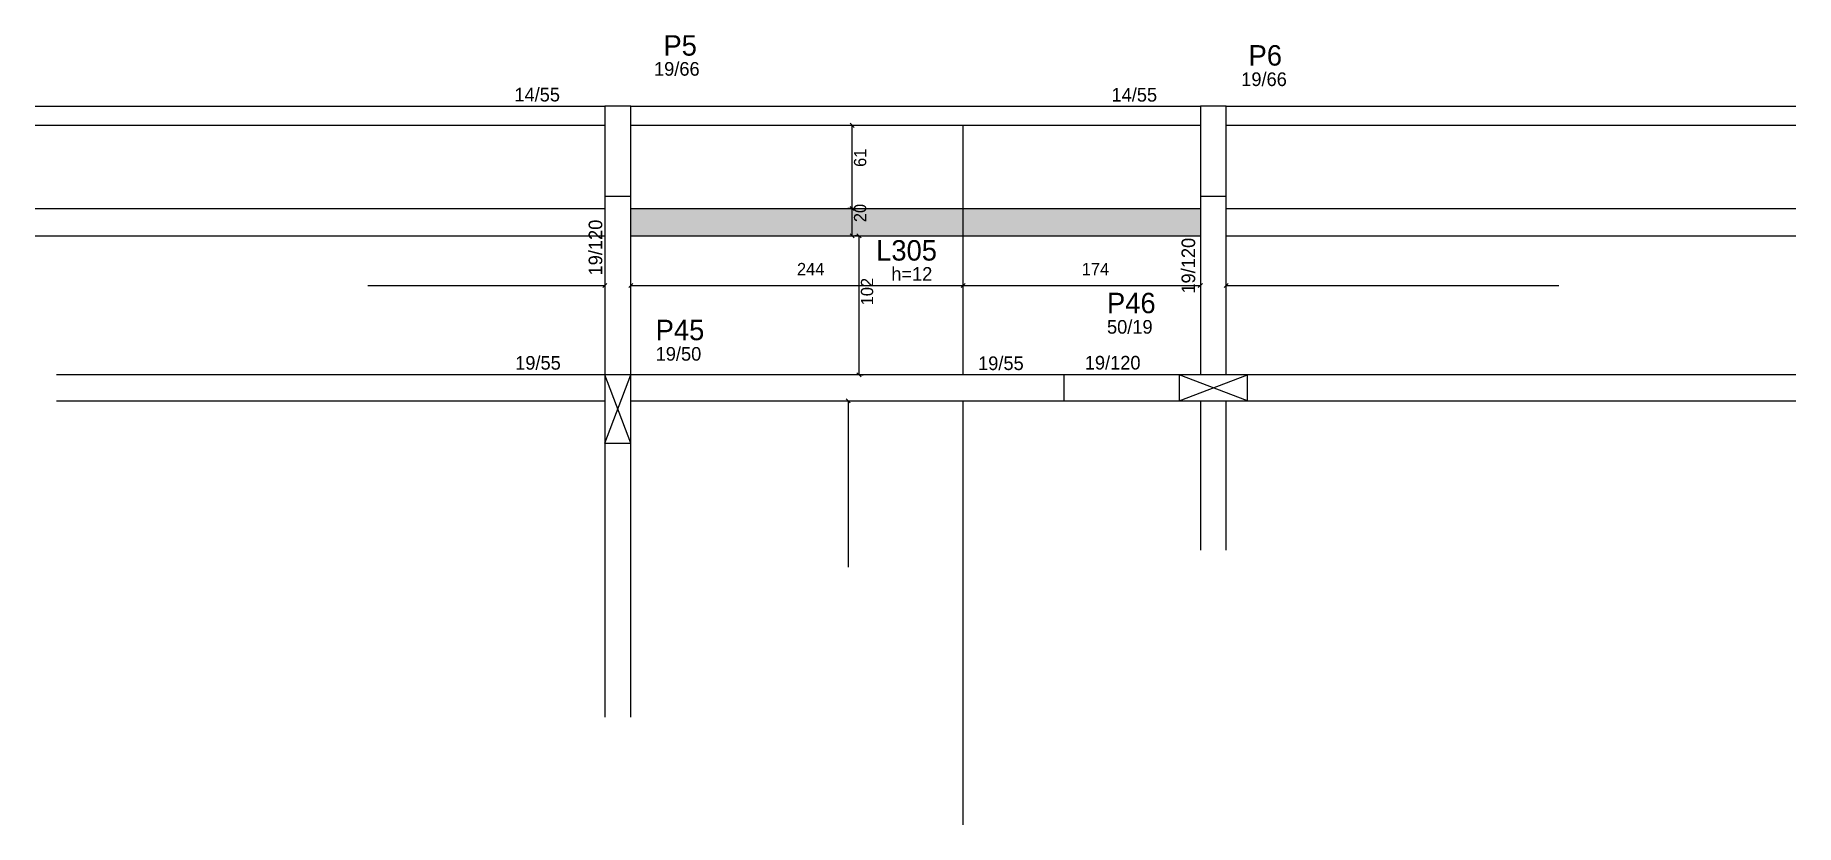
# Model space of a CAD drawing. Header units: metres. Extents: x 4041 to 5333, y 2281 to 2860.
import ezdxf

# ---------------------------------------------------------------- set-up
doc = ezdxf.new("R2010")
doc.units = ezdxf.units.M
for name, color, linetype in [('1', 7, 'Continuous'), ('3', 7, 'Continuous'), ('4', 7, 'Continuous'), ('7', 7, 'Continuous'), ('Hachura', 7, 'Continuous'), ('Painéis', 7, 'Continuous')]:
    doc.layers.add(name, color=color, linetype=linetype)

msp = doc.modelspace()

# ---------------------------------------------------------------- hatches: boundary and pattern name
at = {"layer": 'Hachura'}
h = msp.add_hatch(color=7, dxfattribs=at)
h.dxf.hatch_style = 1
h.paths.add_polyline_path([(4478.1, 2712.9), (4896.1, 2712.9), (4896.1, 2732.9), (4478.1, 2732.9), (4478.1, 2712.9)])

# ---------------------------------------------------------------- linework, layer by layer
at = {"layer": '1', "color": 1, "lineweight": 25}
for p, q in [((4459.1, 2560.9), (4478.1, 2610.9)), ((4478.1, 2560.9), (4459.1, 2610.9)), ((4880.6, 2591.9), (4930.6, 2610.9)), ((4930.6, 2591.9), (4880.6, 2610.9))]:
    msp.add_line(p, q, dxfattribs=at)
at = {"layer": '3', "color": 3, "lineweight": 25}
for p, q in [((4041.1, 2807.9), (4459.1, 2807.9)), ((4478.1, 2807.9), (4896.1, 2807.9)), ((4915.1, 2807.9), (5333.1, 2807.9)), ((4041.1, 2793.9), (4459.1, 2793.9)), ((4478.1, 2793.9), (4896.1, 2793.9)), ((4915.1, 2793.9), (5333.1, 2793.9)), ((4796.1, 2591.9), (4796.1, 2610.9))]:
    msp.add_line(p, q, dxfattribs=at)
for points in [[(4459.1, 2741.9), (4459.1, 2610.9)], [(4478.1, 2610.9), (4478.1, 2741.9)], [(4896.1, 2741.9), (4896.1, 2610.9)], [(4915.1, 2610.9), (4915.1, 2741.9)], [(4459.1, 2610.9), (4056.6, 2610.9)], [(4896.1, 2610.9), (4478.1, 2610.9)], [(5333.1, 2610.9), (4915.1, 2610.9)], [(4056.6, 2591.9), (4459.1, 2591.9)], [(4459.1, 2591.9), (4459.1, 2359.9)], [(4478.1, 2591.9), (4896.1, 2591.9)], [(4478.1, 2359.9), (4478.1, 2591.9)], [(4896.1, 2591.9), (4896.1, 2482.4)], [(4915.1, 2591.9), (5333.1, 2591.9)], [(4915.1, 2482.4), (4915.1, 2591.9)]]:
    msp.add_lwpolyline(points, dxfattribs=at)
at = {"layer": '7', "color": 7, "lineweight": 25}
for points in [[(4459.1, 2741.9), (4478.1, 2741.9), (4478.1, 2807.9), (4459.1, 2807.9), (4459.1, 2741.9)], [(4896.1, 2741.9), (4915.1, 2741.9), (4915.1, 2807.9), (4896.1, 2807.9), (4896.1, 2741.9)], [(4459.1, 2560.9), (4478.1, 2560.9), (4478.1, 2610.9), (4459.1, 2610.9), (4459.1, 2560.9)], [(4880.6, 2591.9), (4930.6, 2591.9), (4930.6, 2610.9), (4880.6, 2610.9), (4880.6, 2591.9)]]:
    msp.add_lwpolyline(points, dxfattribs=at)
at = {"layer": 'Painéis', "color": 0, "lineweight": 25}
for p, q in [((4642, 2792.4), (4639, 2795.4)), ((4642, 2731.4), (4639, 2734.4)), ((4639, 2734.4), (4642, 2731.4)), ((4639, 2714.4), (4642, 2711.4)), ((4647.1, 2711.4), (4644.1, 2714.4)), ((4457.6, 2674.9), (4460.6, 2677.9)), ((4479.6, 2677.9), (4476.6, 2674.9)), ((4720.6, 2674.9), (4723.6, 2677.9)), ((4723.6, 2677.9), (4720.6, 2674.9)), ((4894.6, 2674.9), (4897.6, 2677.9)), ((4916.6, 2677.9), (4913.6, 2674.9)), ((4644.1, 2612.4), (4647.1, 2609.4)), ((4639.1, 2590.4), (4636.1, 2593.4))]:
    msp.add_line(p, q, dxfattribs=at)
at = {"layer": 'Painéis', "color": 4, "lineweight": 25}
for p, q in [((4640.5, 2732.9), (4640.5, 2793.9)), ((4642.5, 2732.9), (4637.5, 2732.9)), ((4640.5, 2712.9), (4640.5, 2732.9)), ((4645, 2712.9), (4642.6, 2712.9)), ((4645.6, 2712.9), (4645.6, 2610.9)), ((4285.1, 2676.4), (4459.1, 2676.4)), ((4478.1, 2676.4), (4722.1, 2676.4)), ((4722.1, 2676.4), (4896.1, 2676.4)), ((4915.1, 2676.4), (5159.1, 2676.4)), ((4645.9, 2610.9), (4648.6, 2610.9)), ((4637.6, 2591.9), (4637.6, 2469.9))]:
    msp.add_line(p, q, dxfattribs=at)
at = {"layer": 'Painéis', "color": 200, "lineweight": 25}
for p, q in [((4722.1, 2610.9), (4722.1, 2793.9)), ((4041.1, 2732.9), (4459.1, 2732.9)), ((4478.1, 2732.9), (4896.1, 2732.9)), ((4915.1, 2732.9), (5333.1, 2732.9)), ((4041.1, 2712.9), (4459.1, 2712.9)), ((4478.1, 2712.9), (4896.1, 2712.9)), ((4915.1, 2712.9), (5333.1, 2712.9)), ((4722.1, 2280.9), (4722.1, 2591.9))]:
    msp.add_line(p, q, dxfattribs=at)

# ---------------------------------------------------------------- texts
at = {"layer": '3', "color": 3, "lineweight": 25}
for s, p in [('19/66', (4495.2, 2830.3)), ('19/66', (4926.1, 2822.7)), ('14/55', (4392.7, 2811.4)), ('14/55', (4830.9, 2811.3)), ('h=12', (4669.3, 2679.9)), ('50/19', (4827.6, 2641.1)), ('19/55', (4393.3, 2614.7)), ('19/50', (4496.4, 2621.3)), ('19/55', (4733, 2614.4)), ('19/120', (4811.3, 2614.8))]:
    msp.add_text(s, height=10, dxfattribs=at).set_placement(p)
for p in [(4457.2, 2683.8), (4892.3, 2670.5)]:
    msp.add_text('19/120', height=10, rotation=90, dxfattribs=at).set_placement(p)
at = {"layer": '4', "color": 4, "lineweight": 25}
for s, p in [('P5', (4502.1, 2845)), ('P6', (4931.5, 2837.7)), ('L305', (4658.2, 2694.7)), ('P46', (4827.6, 2656.1)), ('P45', (4496.4, 2636.3))]:
    msp.add_text(s, height=15, dxfattribs=at).set_placement(p)
at = {"layer": 'Painéis', "color": 240, "lineweight": 25}
for s, p in [('61', (4650.9, 2763.4)), ('20', (4650.9, 2722.9)), ('102', (4656, 2661.9))]:
    msp.add_text(s, height=9, rotation=90, dxfattribs=at).set_placement(p)
for s, p in [('244', (4600.1, 2684)), ('174', (4809.1, 2684))]:
    msp.add_text(s, height=9, dxfattribs=at).set_placement(p)

doc.saveas('drawing.dxf')
